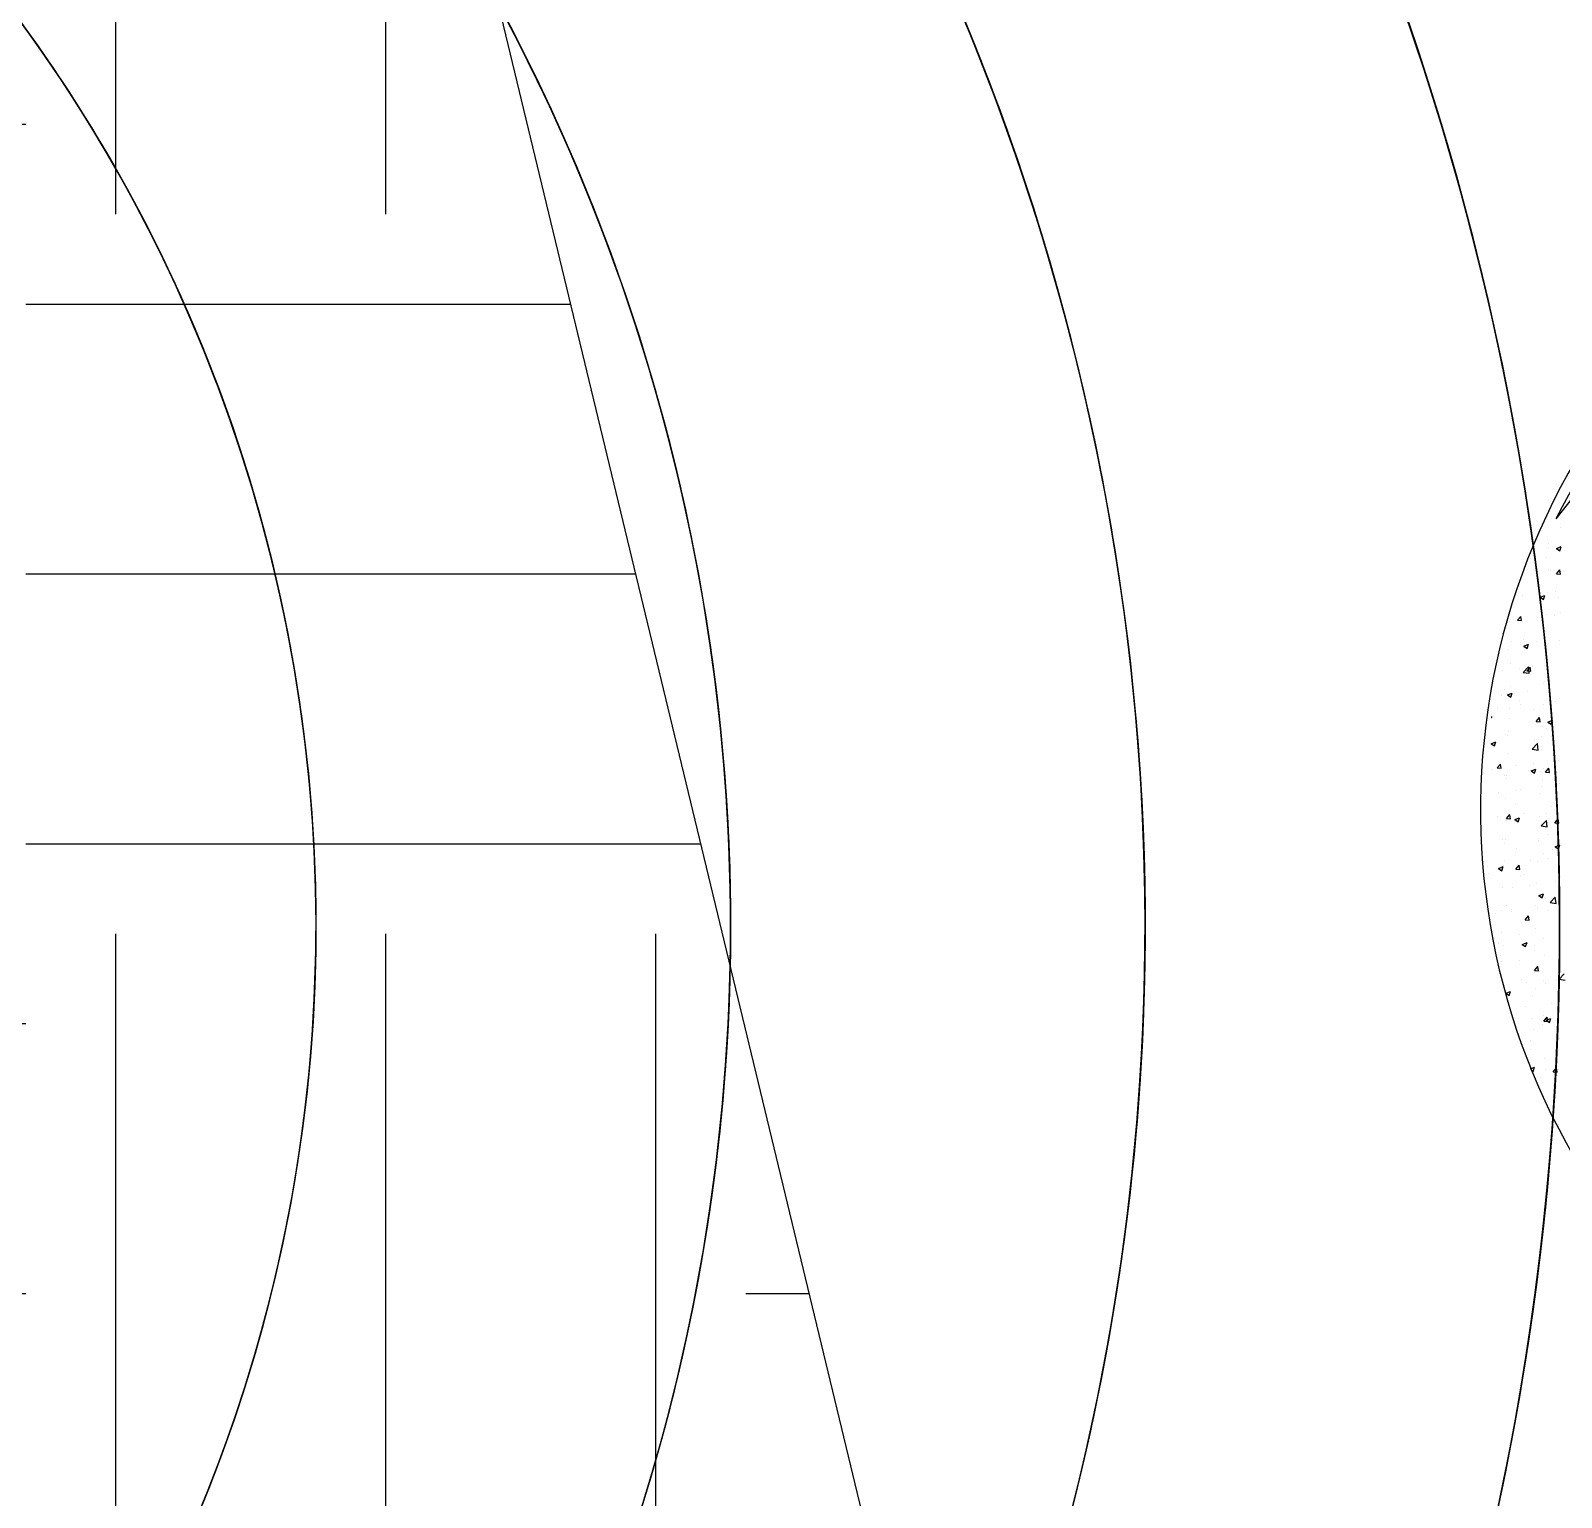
# Model space of a CAD drawing. Extents: x 652 to 897, y 187 to 370.
# Drawn here: x 830.811 to 831.891, y 221.514 to 222.55 of the extents above; entities that cross this region are included whole.
import ezdxf

# ---------------------------------------------------------------- set-up
doc = ezdxf.new("R2010")
doc.units = 0
doc.layers.get('0').update_dxf_attribs({"linetype": 'CONTINUOUS'})
doc.layers.add('40', color=3, linetype='CONTINUOUS')
doc.layers.add('ROAD', color=1, linetype='CONTINUOUS')
pattern_1 = [(0, (621.5108, 27.919), (0.508, 0.508), [0.508, -0.508]), (0, (621.5108, 28.1095), (0.508, 0.508), [0.508, -0.508]), (0, (621.5108, 28.3), (0.508, 0.508), [0.508, -0.508]), (90, (621.5743, 28.3635), (-0.508, 0.508), [0.508, -0.508]), (90, (621.7648, 28.3635), (-0.508, 0.508), [0.508, -0.508]), (90, (621.9553, 28.3635), (-0.508, 0.508), [0.508, -0.508])]

# ---------------------------------------------------------------- blocks, each defined once
blk = doc.blocks.new('PLANT90')
for radius, start, end in [(5000, 98.1984, 120.329), (5000, 53.1984, 75.329), (4350, 98.1984, 120.329), (4350, 53.1984, 75.329), (3700, 98.1984, 120.329), (3700, 53.1984, 75.329), (3050, 98.1984, 120.329), (5000, 143.1984, 165.329), (3050, 53.1984, 75.329), (4350, 143.1984, 165.329), (5000, 8.1984, 30.329), (2400, 98.1984, 120.329), (2400, 53.1984, 75.329), (3700, 143.1984, 165.329), (4350, 8.1984, 30.329), (3700, 8.1984, 30.329), (3050, 143.1984, 165.329), (3050, 8.1984, 30.329), (2400, 143.1984, 165.329), (2400, 8.1984, 30.329), (2400, 188.1984, 210.329), (3050, 188.1984, 210.329), (3700, 188.1984, 210.329), (2400, 323.1984, 345.329), (4350, 188.1984, 210.329), (5000, 188.1984, 210.329), (3050, 323.1984, 345.329), (3700, 323.1984, 345.329), (4350, 323.1984, 345.329), (5000, 323.1984, 345.329), (2400, 233.1984, 255.329), (2400, 278.1984, 300.329), (3050, 233.1984, 255.329), (3050, 278.1984, 300.329), (3700, 233.1984, 255.329), (3700, 278.1984, 300.329), (4350, 233.1984, 255.329), (4350, 278.1984, 300.329), (5000, 233.1984, 255.329), (5000, 278.1984, 300.329)]:
    blk.add_arc((121.2, -11.9), radius, start, end)
blk = doc.blocks.new('WH34')
at = {"layer": '40', "color": 3}
for p, q in [((-206.16, 151.77), (-250.31, 95.63)), ((-248.71, 92.39), (-248.71, 92.39)), ((-253.09, 86.43), (-253.09, 86.43)), ((-250.06, 84.6), (-248.31, 85.28)), ((-248.82, 83.76), (-248.31, 85.27)), ((-257.59, 79.7), (-257.59, 79.7)), ((-253.74, 81.14), (-253.74, 81.14)), ((-252.89, 84.98), (-252.89, 84.98)), ((-250.06, 84.6), (-248.81, 83.76)), ((-253.2, 76.65), (-253.2, 76.65)), ((-252.32, 76.34), (-252.32, 76.34)), ((-250.12, 75.19), (-248.92, 76.62)), ((-250.12, 75.19), (-248.63, 75.06)), ((-248.63, 75.05), (-248.92, 76.62)), ((-253.5, 68.33), (-253.5, 68.33)), ((-250.46, 68.78), (-250.46, 68.78)), ((-262.57, 66.99), (-262.57, 66.99)), ((-256.14, 66.47), (-254.39, 67.15)), ((-256.14, 66.47), (-254.9, 65.64)), ((-254.9, 65.63), (-254.39, 67.14)), ((-254.77, 66.22), (-254.77, 66.22)), ((-249.22, 66.43), (-249.22, 66.43)), ((-264.59, 57.95), (-263.38, 59.39)), ((-264.59, 57.95), (-263.09, 57.82)), ((-263.09, 57.82), (-263.38, 59.38)), ((-263.36, 58.23), (-263.36, 58.23)), ((-257.03, 58.92), (-257.03, 58.92)), ((-253.8, 60.01), (-253.8, 60.01)), ((-250.77, 59.75), (-250.77, 59.75)), ((-248.78, 60.73), (-248.78, 60.73)), ((-254.11, 51.69), (-254.11, 51.69)), ((-254.09, 53.65), (-254.09, 53.65)), ((-268.4, 46.98), (-268.4, 46.98)), ((-266.74, 50.09), (-266.74, 50.09)), ((-263.61, 49.06), (-263.61, 49.06)), ((-262.22, 48.35), (-260.47, 49.02)), ((-262.22, 48.35), (-260.98, 47.51)), ((-262.17, 50.86), (-262.17, 50.86)), ((-260.98, 47.5), (-260.47, 49.02)), ((-257.35, 49.89), (-257.35, 49.89)), ((-253.82, 49.48), (-253.82, 49.48)), ((-248.82, 50.29), (-248.82, 50.29)), ((-267.04, 41.76), (-267.04, 41.76)), ((-263.93, 40.03), (-263.93, 40.03)), ((-262.43, 38.59), (-260.48, 40.62)), ((-261.12, 39.15), (-259.91, 40.58)), ((-260.2, 38.24), (-260.48, 40.61)), ((-259.62, 39.01), (-259.91, 40.58)), ((-259.06, 40.94), (-259.06, 40.94)), ((-254.46, 41.27), (-254.46, 41.27)), ((-254.41, 43.37), (-254.41, 43.37)), ((-270.19, 39.2), (-270.19, 39.2)), ((-262.43, 38.59), (-260.2, 38.24)), ((-261.12, 39.15), (-259.62, 39.01)), ((-254.85, 34.56), (-254.85, 34.56)), ((-254.72, 35.04), (-254.72, 35.04)), ((-270.5, 30.17), (-270.5, 30.17)), ((-269.43, 32.06), (-269.43, 32.06)), ((-268.31, 30.22), (-266.56, 30.89)), ((-268.31, 30.22), (-267.06, 29.38)), ((-267.34, 33.44), (-267.34, 33.44)), ((-267.06, 29.38), (-266.56, 30.89)), ((-261.04, 31.41), (-261.04, 31.41)), ((-248.86, 29.07), (-248.86, 29.07)), ((-272.01, 25.37), (-272.01, 25.37)), ((-267.65, 25.12), (-267.65, 25.12)), ((-263.93, 28.17), (-263.93, 28.17)), ((-263.44, 26.57), (-263.44, 26.57)), ((-258.66, 24.81), (-258.66, 24.81)), ((-255.02, 26.72), (-255.02, 26.72)), ((-251.82, 23.63), (-251.82, 23.63)), ((-250.59, 27.61), (-250.59, 27.61)), ((-274.24, 21.79), (-274.09, 21.78)), ((-274.09, 21.78), (-274.17, 22.23)), ((-267.61, 21.55), (-267.61, 21.55)), ((-257.65, 20.34), (-256.44, 21.78)), ((-257.65, 20.34), (-256.15, 20.21)), ((-256.15, 20.21), (-256.44, 21.77)), ((-255.32, 18.4), (-255.32, 18.4)), ((-253.89, 17.82), (-253.89, 17.82)), ((-253.38, 20.15), (-251.63, 20.82)), ((-253.38, 20.15), (-252.14, 19.31)), ((-252.14, 19.31), (-251.63, 20.82)), ((-274.39, 12.09), (-272.64, 12.76)), ((-274.39, 12.09), (-273.15, 11.25)), ((-274.19, 11.69), (-274.19, 11.69)), ((-273.15, 11.25), (-272.64, 12.76)), ((-268.91, 15.46), (-268.91, 15.46)), ((-268.47, 15.32), (-268.47, 15.32)), ((-267.95, 16.8), (-267.95, 16.8)), ((-259.11, 10.09), (-257.16, 12.12)), ((-258.4, 13.77), (-258.4, 13.77)), ((-256.89, 9.75), (-257.16, 12.12)), ((-255.56, 14.9), (-255.56, 14.9)), ((-252.14, 14.6), (-252.14, 14.6)), ((-268.26, 8.48), (-268.26, 8.48)), ((-259.11, 10.09), (-256.89, 9.75)), ((-255.63, 10.08), (-255.63, 10.08)), ((-249.25, 5.98), (-249.25, 5.98)), ((-273.78, 2.69), (-273.78, 2.69)), ((-272.11, 3.1), (-270.91, 4.54)), ((-272.11, 3.1), (-270.62, 2.97)), ((-270.62, 2.97), (-270.91, 4.54)), ((-269.5, 0.4), (-269.5, 0.4)), ((-268.56, 0.15), (-268.56, 0.15)), ((-264.98, 3.91), (-264.98, 3.91)), ((-260.43, 2.12), (-260.43, 2.12)), ((-259.47, 2.02), (-257.72, 2.69)), ((-259.47, 2.02), (-258.22, 1.18)), ((-258.72, 4.74), (-258.72, 4.74)), ((-258.22, 1.18), (-257.72, 2.69)), ((-255.93, 1.75), (-255.93, 1.75)), ((-254.92, 2.9), (-254.92, 2.9)), ((-254.18, 1.54), (-252.97, 2.97)), ((-254.18, 1.54), (-252.69, 1.41)), ((-252.69, 1.4), (-252.97, 2.97)), ((-268.5, -0.67), (-268.5, -0.67)), ((-265.3, -5.12), (-265.3, -5.12)), ((-263.51, -5.09), (-263.51, -5.09)), ((-255.83, -3.88), (-255.83, -3.88)), ((-255.16, -1.24), (-255.16, -1.24)), ((-248.93, -2.58), (-248.93, -2.58)), ((-271.55, -5.95), (-271.55, -5.95)), ((-268.86, -8.17), (-268.86, -8.17)), ((-265.4, -10.59), (-265.4, -10.59)), ((-256.24, -6.57), (-256.24, -6.57)), ((-252.06, -11.15), (-252.06, -11.15)), ((-271.87, -14.98), (-271.87, -14.98)), ((-269.17, -16.49), (-269.17, -16.49)), ((-268.64, -15.7), (-267.44, -14.26)), ((-268.64, -15.7), (-267.15, -15.83)), ((-268.54, -16.34), (-268.54, -16.34)), ((-267.15, -15.83), (-267.44, -14.27)), ((-265.55, -16.11), (-263.8, -15.43)), ((-265.55, -16.11), (-264.31, -16.94)), ((-264.31, -16.95), (-263.8, -15.44)), ((-262.4, -13.74), (-262.4, -13.74)), ((-256.54, -14.89), (-256.54, -14.89)), ((-255.8, -18.4), (-253.85, -16.37)), ((-253.96, -13.84), (-253.96, -13.84)), ((-253.57, -18.74), (-253.85, -16.37)), ((-250.71, -17.27), (-249.51, -15.83)), ((-249.22, -17.4), (-249.51, -15.83)), ((-255.8, -18.4), (-253.57, -18.74)), ((-253.19, -21.52), (-253.19, -21.52)), ((-250.71, -17.27), (-249.22, -17.4)), ((-270.27, -23.36), (-270.27, -23.36)), ((-269.47, -24.81), (-269.47, -24.81)), ((-268.98, -23.6), (-268.98, -23.6)), ((-265, -26.72), (-265, -26.72)), ((-256.93, -23.92), (-256.93, -23.92)), ((-256.84, -23.21), (-256.84, -23.21)), ((-251.65, -27.28), (-251.65, -27.28)), ((-250.63, -26.17), (-248.88, -25.5)), ((-250.63, -26.17), (-249.38, -27.01)), ((-249.38, -27.01), (-248.88, -25.5)), ((-275.56, -33.46), (-275.56, -33.46)), ((-271.63, -34.23), (-269.88, -33.56)), ((-270.39, -35.08), (-269.88, -33.57)), ((-269.78, -33.14), (-269.78, -33.14)), ((-269.58, -31.26), (-269.58, -31.26)), ((-265.17, -34.5), (-263.97, -33.07)), ((-263.68, -34.64), (-263.97, -33.07)), ((-259.77, -31.38), (-259.77, -31.38)), ((-257.15, -31.54), (-257.15, -31.54)), ((-255, -28.75), (-255, -28.75)), ((-253.51, -30.56), (-253.51, -30.56)), ((-275.25, -36.07), (-275.25, -36.07)), ((-271.63, -34.23), (-270.39, -35.07)), ((-265.17, -34.5), (-263.68, -34.64)), ((-263.59, -36.74), (-263.59, -36.74)), ((-261.9, -36.63), (-261.9, -36.63)), ((-250.62, -39.17), (-250.62, -39.17)), ((-249.01, -34.24), (-249.01, -34.24)), ((-248.55, -37.2), (-248.55, -37.2)), ((-270.08, -41.46), (-270.08, -41.46)), ((-266.35, -41.24), (-266.35, -41.24)), ((-260.09, -40.42), (-260.09, -40.42)), ((-257.45, -39.86), (-257.45, -39.86)), ((-256.71, -44.3), (-254.96, -43.63)), ((-256.71, -44.3), (-255.47, -45.14)), ((-255.47, -45.14), (-254.96, -43.63)), ((-252.48, -46.89), (-250.54, -44.86)), ((-250.26, -47.23), (-250.54, -44.86)), ((-272.92, -51.1), (-272.92, -51.1)), ((-270.38, -49.78), (-270.38, -49.78)), ((-268.62, -48), (-268.62, -48)), ((-266.77, -49.41), (-266.77, -49.41)), ((-266.66, -50.28), (-266.66, -50.28)), ((-257.76, -48.18), (-257.76, -48.18)), ((-257.2, -49.03), (-257.2, -49.03)), ((-254.04, -45.49), (-254.04, -45.49)), ((-253.42, -49.97), (-253.42, -49.97)), ((-252.48, -46.89), (-250.26, -47.23)), ((-261.7, -53.31), (-260.5, -51.87)), ((-261.7, -53.31), (-260.21, -53.44)), ((-261.5, -52.76), (-261.5, -52.76)), ((-260.21, -53.44), (-260.5, -51.88)), ((-258.06, -56.5), (-258.06, -56.5)), ((-273.24, -60.14), (-273.24, -60.14)), ((-271.74, -62.11), (-271.74, -62.11)), ((-270.69, -58.1), (-270.69, -58.1)), ((-263.77, -58.89), (-263.77, -58.89)), ((-262.79, -62.43), (-261.04, -61.76)), ((-262.79, -62.43), (-261.55, -63.27)), ((-261.55, -63.27), (-261.04, -61.76)), ((-255.07, -60.41), (-255.07, -60.41)), ((-270.99, -66.43), (-270.99, -66.43)), ((-269.65, -62.91), (-269.65, -62.91)), ((-258.4, -62.68), (-258.4, -62.68)), ((-258.36, -64.83), (-258.36, -64.83)), ((-254.56, -66.67), (-254.56, -66.67)), ((-249.08, -65.9), (-249.08, -65.9)), ((-270.35, -68.75), (-270.35, -68.75)), ((-263.66, -68.4), (-263.66, -68.4)), ((-258.67, -73.15), (-258.67, -73.15)), ((-258.24, -72.11), (-257.03, -70.68)), ((-258.24, -72.11), (-256.74, -72.25)), ((-256.74, -72.25), (-257.03, -70.68)), ((-249.17, -75.38), (-247.22, -73.35)), ((-263.26, -75.45), (-263.26, -75.45)), ((-261.14, -76.53), (-261.14, -76.53)), ((-257.99, -78.81), (-257.99, -78.81)), ((-254.88, -75.71), (-254.88, -75.71)), ((-254.11, -77.15), (-254.11, -77.15)), ((-249.92, -76.02), (-249.92, -76.02)), ((-249.17, -75.38), (-246.94, -75.72)), ((-268.88, -80.56), (-267.13, -79.89)), ((-268.88, -80.56), (-267.63, -81.4)), ((-268.69, -79.65), (-268.69, -79.65)), ((-267.63, -81.4), (-267.13, -79.89)), ((-258.97, -81.47), (-258.97, -81.47)), ((-251.99, -84.32), (-251.99, -84.32)), ((-261.46, -85.57), (-261.46, -85.57)), ((-259.28, -89.79), (-259.28, -89.79)), ((-254.89, -88.72), (-254.89, -88.72)), ((-254.77, -90.92), (-253.56, -89.48)), ((-254.77, -90.92), (-253.27, -91.05)), ((-253.95, -90.62), (-252.2, -89.95)), ((-253.95, -90.62), (-252.71, -91.46)), ((-253.27, -91.05), (-253.56, -89.49)), ((-252.71, -91.46), (-252.2, -89.95)), ((-258.56, -94.18), (-258.56, -94.18)), ((-255.14, -92.07), (-255.14, -92.07)), ((-259.76, -101.5), (-259.76, -101.5)), ((-259.58, -98.11), (-259.58, -98.11)), ((-249.35, -101.96), (-249.35, -101.96)), ((-249.15, -97.56), (-249.15, -97.56)), ((-259.88, -106.44), (-259.88, -106.44)), ((-254.49, -104.86), (-254.49, -104.86)), ((-259.71, -108.63), (-258.29, -108.08)), ((-259.52, -109.1), (-258.79, -109.59)), ((-258.79, -109.59), (-258.29, -108.08)), ((-255.93, -111.82), (-255.93, -111.82)), ((-254.19, -108.81), (-254.19, -108.81)), ((-251.3, -109.72), (-250.09, -108.29)), ((-251.3, -109.72), (-249.8, -109.85)), ((-249.8, -109.86), (-250.09, -108.29)), ((-249.67, -111), (-249.67, -111)), ((-251.39, -114.77), (-251.39, -114.77)), ((-249.23, -129.21), (-249.23, -129.21))]:
    blk.add_line(p, q, dxfattribs=at)
for centre, radius, start, end in [((-28.96, -16.89), 248.31, 153.0525, 227.8925), ((-22.12, -12.48), 256.18, 227.4192, 337.2791)]:
    blk.add_arc(centre, radius, start, end, dxfattribs=at)

msp = doc.modelspace()

# ---------------------------------------------------------------- hatches: boundary and pattern name
h = msp.add_hatch()
h.set_pattern_fill('AR-SAND,_O', color=3, scale=0.015)
h.set_pattern_definition([(37.5, (621.5108, 27.919), (-0.0240005, 0.7341199), [0, -0.57912, 0, -0.6477, 0, -0.619125]), (7.5, (621.5108, 27.919), (0.674285, 1.0752377), [0, -0.31242, 0, -0.52197, 0, -0.200025]), (327.5, (621.04217, 27.919), (1.1864886, 0.0021558), [0, -0.1905, 0, -0.6858, 0, -0.89535]), (317.5, (621.0422, 27.919), (1.1453347, 0.334394), [0, -0.09525, 0, -0.44958, 0, -0.51435])])
h.paths.add_polyline_path([(841.7425, 220.7922), (844.2425, 220.7922), (844.2425, 219.2922), (841.7425, 219.2922)], flags=17)
edge = h.paths.add_edge_path()
edge.add_line((829.1277, 206.5875), (856.58, 206.6696))
edge.add_arc((856.574, 208.6696), 2, 270.1715, 416.7596)
edge.add_arc((874.7842, 236.4549), 31.221, 197.12927, 236.7596, ccw=False)
edge.add_arc((843.0368, 226.6704), 2, 17.1293, 162.5064)
edge.add_arc((811.3522, 236.6566), 31.221, 302.33636, 342.50637, ccw=False)
edge.add_arc((829.1218, 208.5875), 2, 122.3364, 270.1715)
edge = h.paths.add_edge_path()
edge.add_spline(control_points=[(842.9925, 221.8055), (842.4498, 221.8474), (840.847, 221.9712), (840.2988, 218.8708), (842.801, 216.0173), (843.9148, 209.5591), (837.0649, 205.7244), (831.3843, 208.0365), (831.1119, 212.5691), (832.7942, 213.9838), (833.5169, 214.5436)], knot_values=[0, 0, 0, 0, 1.492724, 4.408963, 6.477104, 13.071181, 20.515409, 25.146135, 28.936947, 31.578152, 31.578152, 31.578152, 31.578152], degree=3, periodic=0)
edge.add_arc((836.0063, 212.356), 3.3139, -104.5833, 138.6916, ccw=False)
edge.add_spline(control_points=[(835.1718, 209.1488), (835.2786, 209.1196), (835.3898, 209.0942), (835.8052, 209.0191), (836.1253, 208.9962), (837.0178, 209.0288), (837.6072, 209.1565), (838.4628, 209.5014), (838.7615, 209.6574), (839.3048, 210.0122), (839.5479, 210.2099), (839.9644, 210.631), (840.1382, 210.8543), (840.4085, 211.3042), (840.5075, 211.5318), (840.6841, 212.1477), (840.7347, 212.565), (840.7113, 213.4558), (840.637, 213.9269), (840.4456, 214.5944), (840.3727, 214.803), (840.2066, 215.205), (840.1126, 215.3995), (839.9124, 215.7599), (839.8156, 215.9093), (839.5816, 216.2477), (839.4874, 216.3823), (839.3037, 216.6606), (839.2148, 216.8005), (839.0355, 217.1109), (838.9444, 217.2822), (838.7712, 217.6614), (838.689, 217.8708), (838.5444, 218.3412), (838.4867, 218.5977), (838.3737, 219.3517), (838.3682, 219.8388), (838.4497, 220.5754), (838.4932, 220.8239), (838.6194, 221.3213), (838.7004, 221.5674), (838.8911, 222.0086), (838.9897, 222.2013), (839.229, 222.5824), (839.3681, 222.7692), (839.7005, 223.1308), (839.8902, 223.3026), (840.2365, 223.5415), (840.3554, 223.6127), (840.6242, 223.7528), (840.7779, 223.8185), (841.102, 223.932), (841.2698, 223.9752), (841.6773, 224.0563), (841.9012, 224.0769), (842.3117, 224.0944), (842.4945, 224.09), (842.7784, 224.0774), (842.8902, 224.07), (842.9925, 224.0623)], knot_values=[0.165506, 0.165506, 0.165506, 0.165506, 0.668423, 0.668423, 1.991582, 1.991582, 4.329378, 4.329378, 5.674595, 5.674595, 7.019812, 7.019812, 8.365029, 8.365029, 9.710246, 9.710246, 11.571568, 11.571568, 13.432889, 13.432889, 14.300617, 14.300617, 15.168346, 15.168346, 16.036074, 16.036074, 16.477211, 16.477211, 16.842477, 16.842477, 17.207743, 17.207743, 17.573009, 17.573009, 17.982694, 17.982694, 18.772221, 18.772221, 19.166984, 19.166984, 19.561747, 19.561747, 19.860292, 19.860292, 20.158838, 20.158838, 20.457383, 20.457383, 20.606655, 20.606655, 20.788226, 20.788226, 21.005446, 21.005446, 21.346043, 21.346043, 21.68664, 21.68664, 21.933876, 21.933876, 21.933876, 21.933876], degree=3, periodic=0)
edge.add_spline(control_points=[(842.9925, 224.0623), (843.0948, 224.07), (843.2065, 224.0774), (843.4904, 224.09), (843.6732, 224.0944), (844.0838, 224.0769), (844.3077, 224.0563), (844.7151, 223.9752), (844.883, 223.932), (845.207, 223.8185), (845.3607, 223.7528), (845.6295, 223.6127), (845.7484, 223.5415), (846.0947, 223.3026), (846.2844, 223.1308), (846.6169, 222.7692), (846.756, 222.5824), (846.9952, 222.2013), (847.0938, 222.0086), (847.2845, 221.5674), (847.3656, 221.3213), (847.4918, 220.8239), (847.5352, 220.5754), (847.6167, 219.8388), (847.6112, 219.3517), (847.4983, 218.5977), (847.4406, 218.3412), (847.2959, 217.8708), (847.2138, 217.6614), (847.0406, 217.2822), (846.9494, 217.1109), (846.7701, 216.8005), (846.6813, 216.6606), (846.4976, 216.3823), (846.4034, 216.2477), (846.1694, 215.9093), (846.0726, 215.7599), (845.8723, 215.3995), (845.7784, 215.205), (845.6123, 214.803), (845.5394, 214.5944), (845.3479, 213.9269), (845.2736, 213.4558), (845.2502, 212.565), (845.3009, 212.1477), (845.4775, 211.5318), (845.5764, 211.3042), (845.8467, 210.8543), (846.0205, 210.631), (846.437, 210.2099), (846.6801, 210.0122), (847.2235, 209.6574), (847.5222, 209.5014), (848.3778, 209.1565), (848.9671, 209.0288), (849.8597, 208.9962), (850.1797, 209.0191), (850.5951, 209.0942), (850.7063, 209.1196), (850.8131, 209.1488)], knot_values=[0.165506, 0.165506, 0.165506, 0.165506, 0.412742, 0.412742, 0.753339, 0.753339, 1.093936, 1.093936, 1.311156, 1.311156, 1.492727, 1.492727, 1.642, 1.642, 1.940545, 1.940545, 2.23909, 2.23909, 2.537635, 2.537635, 2.932398, 2.932398, 3.327161, 3.327161, 4.116688, 4.116688, 4.526373, 4.526373, 4.891639, 4.891639, 5.256905, 5.256905, 5.622171, 5.622171, 6.063309, 6.063309, 6.931037, 6.931037, 7.798765, 7.798765, 8.666493, 8.666493, 10.527815, 10.527815, 12.389136, 12.389136, 13.734353, 13.734353, 15.07957, 15.07957, 16.424787, 16.424787, 17.770004, 17.770004, 20.1078, 20.1078, 21.430959, 21.430959, 21.933876, 21.933876, 21.933876, 21.933876], degree=3, periodic=0)
edge.add_arc((849.9787, 212.356), 3.3139, 41.8681, 284.5833, ccw=False)
edge.add_spline(control_points=[(852.4465, 214.5678), (853.1719, 213.9966), (854.8761, 212.581), (854.5998, 208.0365), (848.9205, 205.7244), (842.07, 209.5591), (843.184, 216.0173), (845.6861, 218.8708), (845.1379, 221.9712), (843.5351, 221.8474), (842.9925, 221.8055)], knot_values=[0, 0, 0, 0, 2.670396, 6.461208, 11.091935, 18.536162, 25.130239, 27.19838, 30.114619, 31.607343, 31.607343, 31.607343, 31.607343], degree=3, periodic=0)
h = msp.add_hatch()
h.set_pattern_fill('EARTH', color=3, scale=0.08, style=0)
h.set_pattern_definition(pattern_1)
h.paths.add_polyline_path([(830.6285, 220.797), (831.5161, 221.011), (831.0446, 222.9673), (830.4613, 222.8267), (830.7922, 221.4537), (828.0845, 220.8011)])
h = msp.add_hatch()
h.set_pattern_fill('EARTH', color=256, style=0)
h.set_pattern_definition([(0, (621.511, 27.919), (6.35, 6.35), [6.35, -6.35]), (0, (621.511, 30.3), (6.35, 6.35), [6.35, -6.35]), (0, (621.511, 32.6815), (6.35, 6.35), [6.35, -6.35]), (90, (622.3045, 33.475), (-6.35, 6.35), [6.35, -6.35]), (90, (624.686, 33.475), (-6.35, 6.35), [6.35, -6.35]), (90, (627.067, 33.475), (-6.35, 6.35), [6.35, -6.35])])
h.paths.add_polyline_path([(831.0446, 222.9673), (830.4613, 222.8267), (830.7922, 221.4537), (828.0845, 220.8011), (830.6285, 220.797), (831.5161, 221.011)])
h = msp.add_hatch()
h.set_pattern_fill('EARTH', color=3, scale=0.08, style=0)
h.set_pattern_definition(pattern_1)
edge = h.paths.add_edge_path()
edge.add_spline(control_points=[(842.9925, 221.8055), (842.4498, 221.8474), (840.847, 221.9712), (840.2988, 218.8708), (842.801, 216.0173), (843.9148, 209.5591), (837.0649, 205.7244), (831.3843, 208.0365), (831.1119, 212.5691), (832.7942, 213.9838), (833.5169, 214.5436)], knot_values=[0, 0, 0, 0, 1.492724, 4.408963, 6.477104, 13.071181, 20.515409, 25.146135, 28.936947, 31.578152, 31.578152, 31.578152, 31.578152], degree=3, periodic=0)
edge.add_arc((836.0063, 212.356), 3.3139, 138.6916, 172.4946)
edge.add_spline(control_points=[(832.7207, 212.7889), (832.5815, 212.6146), (832.4682, 212.4391), (832.3061, 212.0952), (832.2462, 211.9228), (832.1027, 211.3251), (832.087, 210.8557), (832.204, 210.1061), (832.2871, 209.8165), (832.5165, 209.2921), (832.6605, 209.0618), (833.1854, 208.4434), (833.6613, 208.1177), (834.7826, 207.6599), (835.4249, 207.5306), (836.6541, 207.4885), (837.242, 207.5533), (838.9298, 207.9688), (839.9739, 208.5377), (841.0357, 209.5718), (841.2859, 209.8759), (841.699, 210.5225), (841.8601, 210.8627), (842.116, 211.6545), (842.1952, 212.1137), (842.2542, 213.3326), (842.1506, 214.114), (841.8211, 215.2263), (841.6825, 215.5871), (841.4382, 216.0988), (841.3506, 216.2645), (841.1648, 216.5838), (841.0675, 216.7337), (840.7798, 217.155), (840.5739, 217.437), (840.289, 217.9467), (840.1976, 218.1342), (840.0439, 218.5441), (839.9828, 218.7694), (839.8878, 219.3304), (839.8737, 219.6739), (839.9253, 220.3562), (839.9909, 220.6951), (840.2198, 221.341), (840.3829, 221.6506), (840.72, 222.0256), (840.8301, 222.1261), (841.0778, 222.3019), (841.2183, 222.3768), (841.5181, 222.4934), (841.6782, 222.5315), (842.0839, 222.5933), (842.3222, 222.5947), (842.7022, 222.5801), (842.8508, 222.569), (842.9925, 222.5578)], knot_values=[0.066342, 0.066342, 0.066342, 0.066342, 0.887583, 0.887583, 1.577539, 1.577539, 3.139263, 3.139263, 4.166561, 4.166561, 5.193858, 5.193858, 7.215298, 7.215298, 9.236738, 9.236738, 11.044784, 11.044784, 14.595503, 14.595503, 15.908555, 15.908555, 17.221608, 17.221608, 18.764892, 18.764892, 21.187122, 21.187122, 22.398237, 22.398237, 23.003795, 23.003795, 23.609352, 23.609352, 24.598678, 24.598678, 25.106136, 25.106136, 25.613595, 25.613595, 26.353158, 26.353158, 27.092722, 27.092722, 27.832286, 27.832286, 28.131639, 28.131639, 28.430992, 28.430992, 28.777778, 28.777778, 29.339448, 29.339448, 29.72237, 29.72237, 29.72237, 29.72237], degree=3, periodic=0)
edge.add_spline(control_points=[(842.9925, 222.5578), (843.1342, 222.569), (843.2827, 222.5801), (843.6628, 222.5947), (843.901, 222.5933), (844.3068, 222.5315), (844.4669, 222.4934), (844.7666, 222.3768), (844.9071, 222.3019), (845.1548, 222.1261), (845.2649, 222.0256), (845.6021, 221.6506), (845.7651, 221.341), (845.994, 220.6951), (846.0596, 220.3562), (846.1113, 219.6739), (846.0971, 219.3304), (846.0022, 218.7694), (845.941, 218.5441), (845.7874, 218.1342), (845.696, 217.9467), (845.411, 217.437), (845.2052, 217.155), (844.9175, 216.7337), (844.8202, 216.5838), (844.6343, 216.2645), (844.5468, 216.0988), (844.3024, 215.5871), (844.1638, 215.2263), (843.8344, 214.114), (843.7307, 213.3326), (843.7897, 212.1137), (843.8689, 211.6545), (844.1249, 210.8627), (844.2859, 210.5225), (844.699, 209.8759), (844.9493, 209.5718), (846.011, 208.5377), (847.0552, 207.9688), (848.743, 207.5533), (849.3308, 207.4885), (850.56, 207.5306), (851.2024, 207.6599), (852.3236, 208.1177), (852.7995, 208.4434), (853.3244, 209.0618), (853.4684, 209.2921), (853.6978, 209.8165), (853.781, 210.1061), (853.8979, 210.8557), (853.8822, 211.3251), (853.7388, 211.9228), (853.6788, 212.0952), (853.5167, 212.4391), (853.4034, 212.6146), (853.2642, 212.7889)], knot_values=[0.066342, 0.066342, 0.066342, 0.066342, 0.449264, 0.449264, 1.010934, 1.010934, 1.35772, 1.35772, 1.657073, 1.657073, 1.956426, 1.956426, 2.69599, 2.69599, 3.435554, 3.435554, 4.175117, 4.175117, 4.682576, 4.682576, 5.190034, 5.190034, 6.179359, 6.179359, 6.784917, 6.784917, 7.390474, 7.390474, 8.601589, 8.601589, 11.023819, 11.023819, 12.567104, 12.567104, 13.880157, 13.880157, 15.193209, 15.193209, 18.743928, 18.743928, 20.551973, 20.551973, 22.573413, 22.573413, 24.594853, 24.594853, 25.622151, 25.622151, 26.649449, 26.649449, 28.211172, 28.211172, 28.901129, 28.901129, 29.72237, 29.72237, 29.72237, 29.72237], degree=3, periodic=0)
edge.add_arc((849.9787, 212.356), 3.3139, 7.5054, 41.8681)
edge.add_spline(control_points=[(852.4465, 214.5678), (853.1719, 213.9966), (854.8761, 212.581), (854.5998, 208.0365), (848.9205, 205.7244), (842.07, 209.5591), (843.184, 216.0173), (845.6861, 218.8708), (845.1379, 221.9712), (843.5351, 221.8474), (842.9925, 221.8055)], knot_values=[0, 0, 0, 0, 2.670396, 6.461208, 11.091935, 18.536162, 25.130239, 27.19838, 30.114619, 31.607343, 31.607343, 31.607343, 31.607343], degree=3, periodic=0)

# ---------------------------------------------------------------- linework, layer by layer
msp.add_lwpolyline([(830.6285, 220.797), (831.5161, 221.011), (830.5789, 224.8996), (834.4675, 225.8368), (833.5303, 229.7255), (837.4189, 230.6627), (836.4817, 234.5513), (837.8272, 234.8756)])
msp.add_open_spline([(842.9925, 221.8055), (842.4498, 221.8474), (840.847, 221.9712), (840.2988, 218.8708), (842.801, 216.0173), (843.9148, 209.5591), (837.0649, 205.7244), (831.3843, 208.0365), (831.1119, 212.5691), (832.7942, 213.9838), (833.5169, 214.5436)], degree=3, knots=[0, 0, 0, 0, 1.492724, 4.408963, 6.477104, 13.071181, 20.515409, 25.146135, 28.936947, 31.578152, 31.578152, 31.578152, 31.578152])
at = {"layer": 'ROAD'}
for radius, start, end in [(26.721, 287.24608, 358.72435), (31.221, 302.33636, 342.50637)]:
    msp.add_arc((811.3522, 236.6566), radius, start, end, dxfattribs=at)

# ---------------------------------------------------------------- block references
at = {"color": 82, "xscale": 0.001900799721397561, "yscale": 0.001900800016443327, "zscale": 0.0019008}
msp.add_blockref('WH34', (832.3628, 222.0231), dxfattribs=at)
at = {"layer": '40', "xscale": 0.0004499992355374575, "yscale": 0.0004500006325542927, "zscale": 0.00045, "rotation": 125.4357428130346}
msp.add_blockref('PLANT90', (829.9593, 221.8702), dxfattribs=at)

doc.saveas('drawing.dxf')
